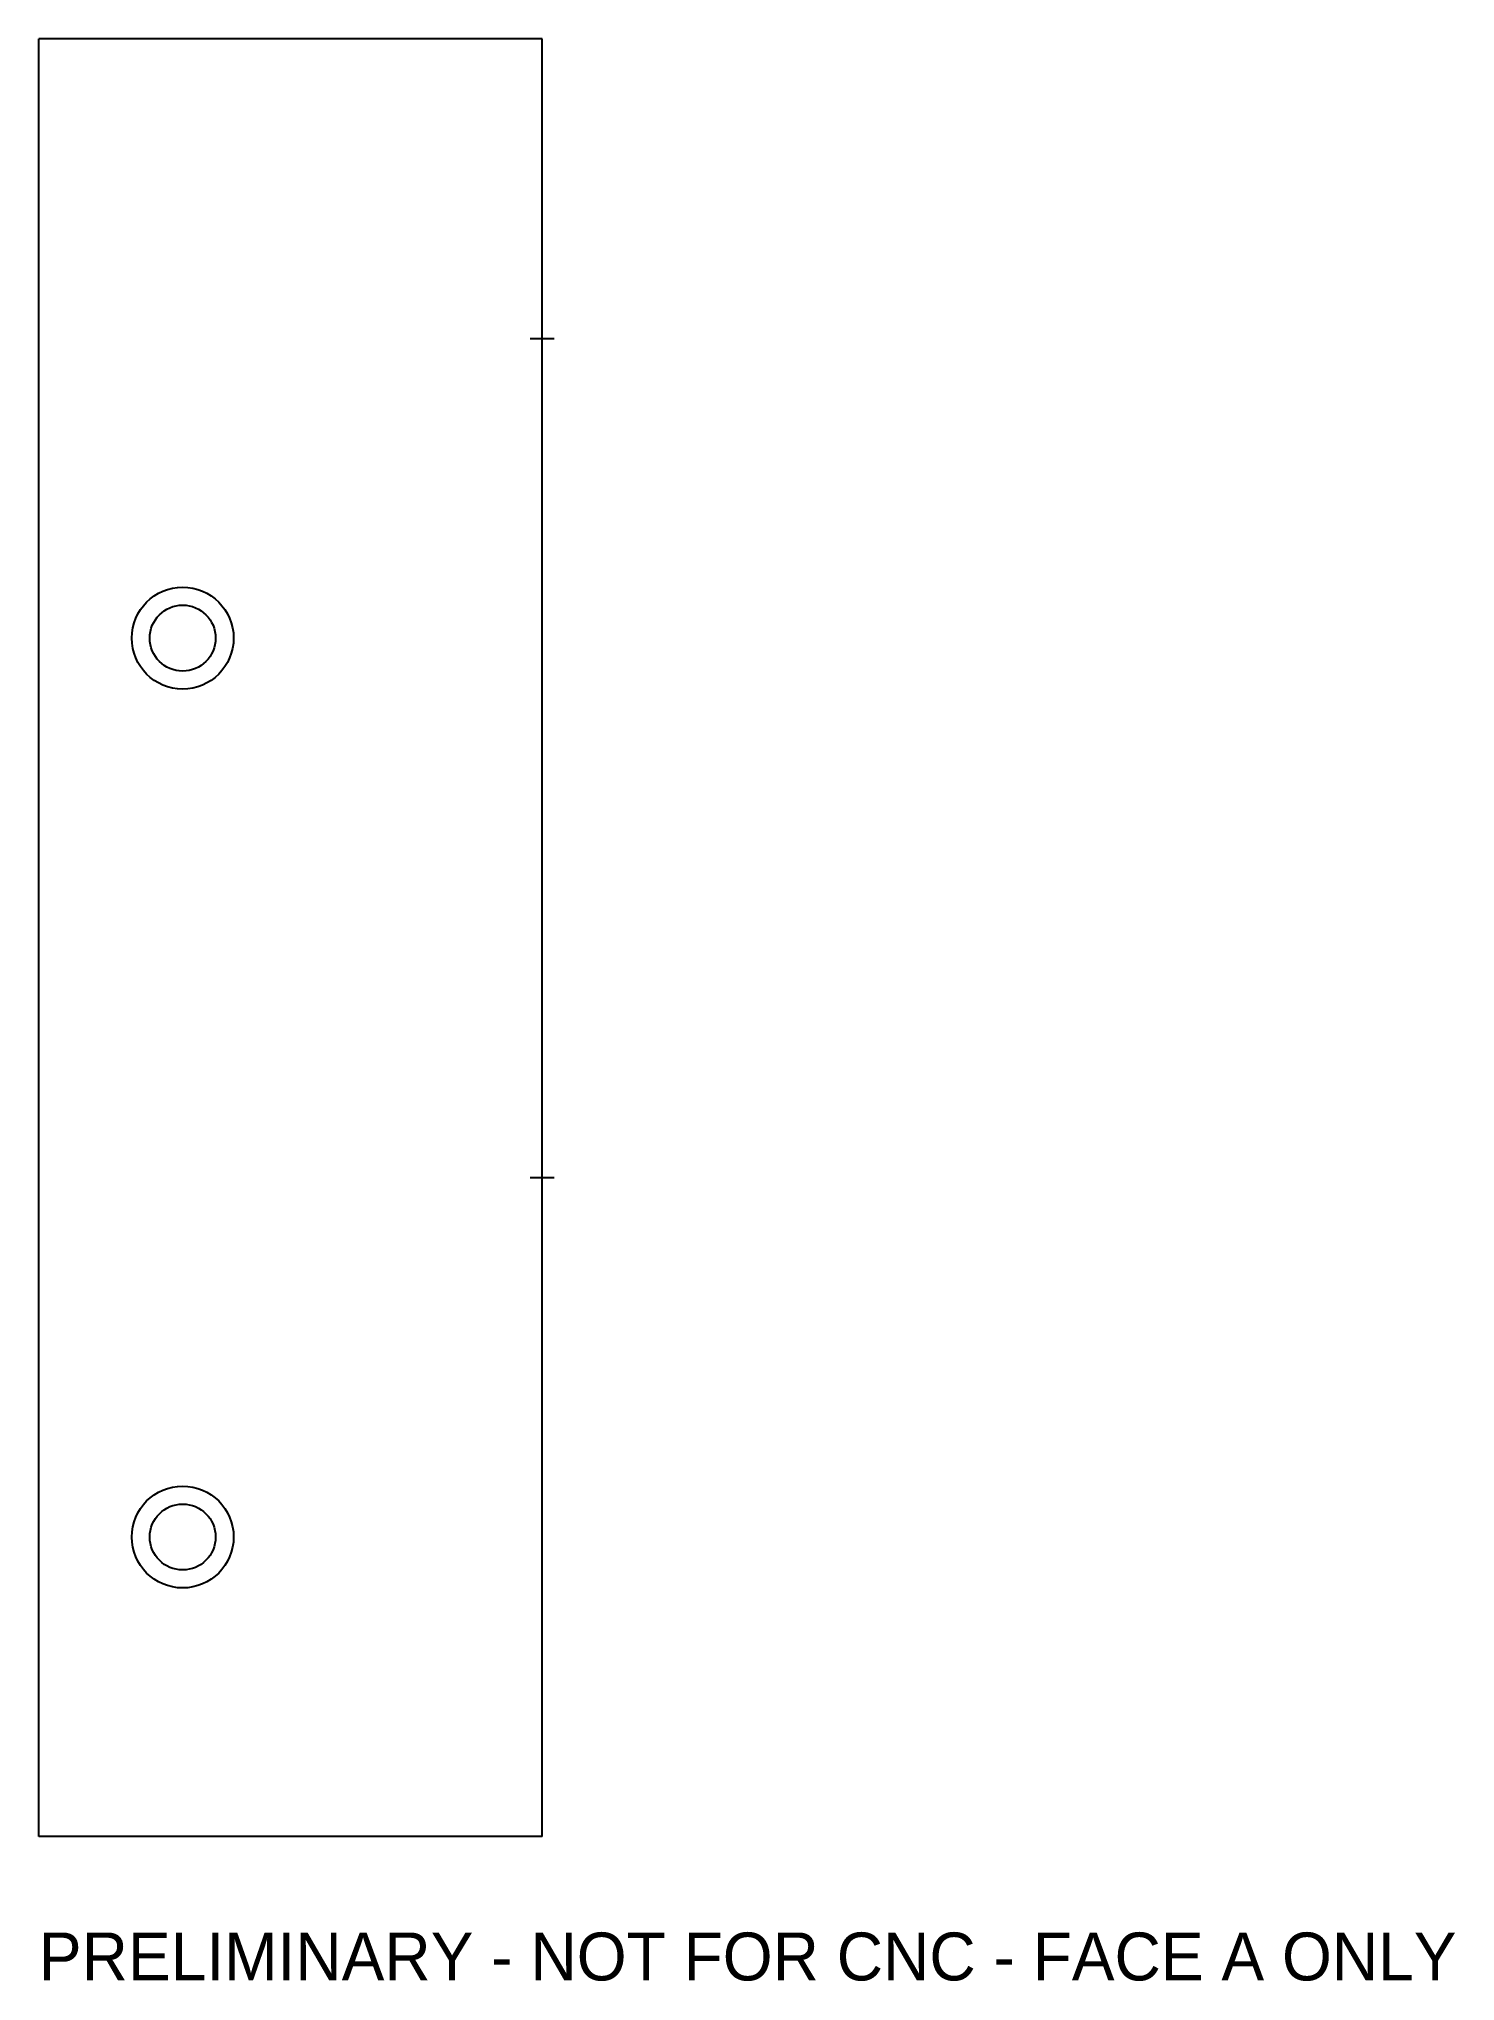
# Model space of a CAD drawing. Header units: millimetres. Extents: x 0 to 118, y -12 to 150.
import ezdxf

# ---------------------------------------------------------------- set-up
doc = ezdxf.new("R2010")
doc.units = ezdxf.units.MM
for name, color, linetype in [('CUT', 7, 'CONTINUOUS'), ('POCKET', 7, 'CONTINUOUS'), ('REFERENCE', 7, 'CONTINUOUS')]:
    doc.layers.add(name, color=color, linetype=linetype)

msp = doc.modelspace()

# ---------------------------------------------------------------- linework, layer by layer
at = {"layer": 'CUT'}
for p, q in [((42, 150), (0, 150)), ((0, 0), (0, 150)), ((42, 0), (42, 150)), ((42, 0), (0, 0))]:
    msp.add_line(p, q, dxfattribs=at)
at = {"layer": 'POCKET'}
for centre, radius in [((12, 100), 4.25), ((12, 100), 2.75), ((12, 25), 4.25), ((12, 25), 2.75)]:
    msp.add_circle(centre, radius, dxfattribs=at)
at = {"layer": 'REFERENCE'}
for p, q in [((42, 150), (0, 150)), ((0, 0), (0, 150)), ((42, 0), (42, 150)), ((41, 125), (43, 125)), ((42, 124), (42, 126)), ((42, 54), (42, 56)), ((41, 55), (43, 55)), ((42, 0), (0, 0))]:
    msp.add_line(p, q, dxfattribs=at)

# ---------------------------------------------------------------- texts
msp.add_text('PRELIMINARY - NOT FOR CNC - FACE A ONLY', height=4, dxfattribs=at).set_placement((0, -12))

doc.saveas('drawing.dxf')
